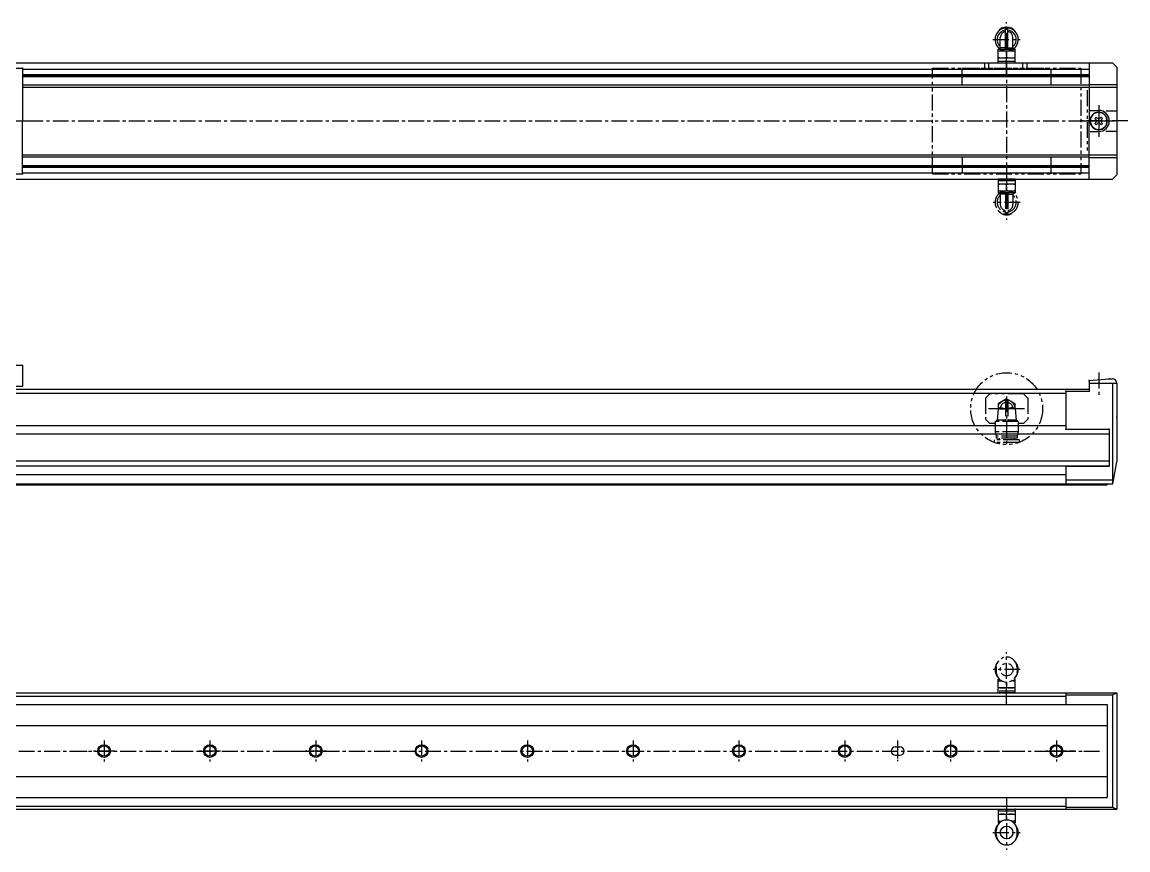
# Model space of a CAD drawing. Extents: x -737 to 214, y 95 to 519.
# Drawn here: x -308 to 214, y 127 to 519 of the extents above; entities that cross this region are included whole.
import ezdxf

# ---------------------------------------------------------------- set-up
doc = ezdxf.new("R2010")
doc.units = 0
for name, pattern in [('CENTER', [12, 7.5, -1.5, 1.5, -1.5]), ('CONTINOUS', [0]), ('PHANTOM', [15, 7.5, -1.5, 1.5, -1.5, 1.5, -1.5])]:
    doc.linetypes.add(name, pattern=pattern)
doc.layers.get('0').update_dxf_attribs({"linetype": 'CONTINUOUS'})
doc.layers.add('CENTER', color=1, linetype='CENTER')

msp = doc.modelspace()

# ---------------------------------------------------------------- linework, layer by layer
at = {"color": 7, "linetype": 'CONTINOUS'}
for p, q in [((156.48, 505.79), (156.48, 515.76)), ((157.48, 505.79), (157.48, 515.76)), ((153.98, 506.36), (153.98, 511.19)), ((159.98, 506.36), (159.98, 511.19)), ((152.98, 505.79), (153.98, 506.36)), ((152.98, 499.29), (152.98, 505.79)), ((152.98, 505.79), (160.98, 505.79)), ((152.98, 504.99), (160.98, 504.99)), ((156.48, 506.36), (153.98, 506.36)), ((156.98, 504.63), (156.98, 501.94)), ((157.48, 506.36), (159.98, 506.36)), ((160.98, 505.79), (159.98, 506.36)), ((160.98, 499.29), (160.98, 505.79)), ((-531.02, 499.29), (195.98, 499.29)), ((-321.52, 496.79), (-308.02, 496.79)), ((-308.02, 496.79), (-308.02, 471.79)), ((146.48, 499.29), (146.48, 496.29)), ((148.48, 499.29), (148.48, 496.29)), ((152.98, 501.59), (160.98, 501.59)), ((152.98, 500.09), (160.98, 500.09)), ((152.98, 499.29), (160.98, 499.29)), ((164.48, 499.29), (164.48, 496.29)), ((166.48, 499.29), (166.48, 496.29)), ((195.98, 499.29), (206.98, 499.29)), ((195.98, 499.29), (195.98, 471.79)), ((208.98, 497.29), (206.98, 499.29)), ((208.98, 497.29), (208.98, 446.29)), ((-308.02, 496.29), (195.98, 496.29)), ((-308.02, 493.69), (195.98, 493.69)), ((-308.02, 493.29), (195.98, 493.29)), ((-308.02, 492.88), (195.98, 492.88)), ((-308.02, 488.79), (195.98, 488.79)), ((-308.02, 487.79), (195.98, 487.79)), ((195.98, 488.99), (208.98, 488.99)), ((195.98, 487.79), (208.98, 487.79)), ((196.49, 476.79), (200.48, 476.79)), ((203.8, 476.59), (208.98, 476.59)), ((-308.02, 446.79), (-308.02, 471.79)), ((195.98, 444.29), (195.98, 471.79)), ((199.32, 473.6), (198.67, 472.95)), ((198.67, 472.95), (199.17, 472.45)), ((199.17, 471.12), (198.67, 470.63)), ((198.67, 470.63), (199.32, 469.98)), ((199.82, 473.1), (199.32, 473.6)), ((199.32, 469.98), (199.82, 470.47)), ((201.64, 473.6), (201.15, 473.1)), ((201.15, 470.47), (201.64, 469.98)), ((202.29, 472.95), (201.64, 473.6)), ((201.64, 469.98), (202.29, 470.63)), ((201.8, 472.45), (202.29, 472.95)), ((202.29, 470.63), (201.8, 471.12)), ((196.49, 466.79), (200.48, 466.79)), ((203.8, 466.98), (208.98, 466.98)), ((-308.02, 455.79), (195.98, 455.79)), ((-308.02, 454.79), (195.98, 454.79)), ((195.98, 455.79), (208.98, 455.79)), ((-308.02, 450.69), (195.98, 450.69)), ((-308.02, 450.29), (195.98, 450.29)), ((-308.02, 449.88), (195.98, 449.88)), ((195.98, 454.59), (208.98, 454.59)), ((-531.02, 444.29), (195.98, 444.29)), ((-321.52, 446.79), (-308.02, 446.79)), ((-308.02, 447.29), (195.98, 447.29)), ((195.98, 444.29), (206.98, 444.29)), ((208.98, 446.29), (206.98, 444.29)), ((-322.02, 356.29), (-308.02, 356.29)), ((-308.02, 356.29), (-308.02, 346.29)), ((-534.9, 345.09), (195.98, 345.09)), ((-308.02, 346.29), (-378.02, 346.29)), ((195.98, 349.06), (205.48, 349.89)), ((195.98, 349.01), (195.98, 344.09)), ((195.98, 347.79), (208.98, 347.79)), ((205.48, 349.89), (206.98, 349.89)), ((206.98, 347.79), (206.98, 300.29)), ((208.98, 347.89), (208.98, 310.63)), ((-534.9, 343.09), (184.98, 343.09)), ((184.98, 344.09), (195.98, 344.09)), ((184.98, 344.09), (184.98, 326.09)), ((-534.9, 327.79), (184.98, 327.79)), ((184.98, 326.09), (205.48, 326.09)), ((205.48, 326.09), (205.48, 311.29)), ((-554.82, 323.96), (205.48, 323.96)), ((-554.82, 311.12), (205.48, 311.12)), ((-554.82, 308.79), (205.48, 308.79)), ((184.98, 308.59), (205.48, 308.59)), ((184.98, 308.59), (184.98, 300.29)), ((205.48, 311.29), (205.48, 308.59)), ((207.16, 300.29), (208.98, 310.63)), ((-534.9, 304.62), (184.98, 304.62)), ((-534.9, 300.29), (184.98, 300.29)), ((-443.52, 299.79), (-257.93, 299.79)), ((-282.05, 299.79), (204.48, 299.79)), ((184.98, 302.18), (206.98, 302.18)), ((184.98, 300.29), (207.16, 300.29)), ((204.48, 300.29), (204.48, 299.79)), ((204.48, 300.29), (206.16, 300.29)), ((-561.02, 201.46), (208.98, 201.46)), ((-536.02, 199.96), (184.98, 199.96)), ((184.98, 201.46), (184.98, 195.96)), ((184.98, 200.46), (206.98, 200.46)), ((206.98, 200.46), (208.98, 201.46)), ((206.98, 200.46), (206.98, 147.46)), ((208.98, 201.46), (208.98, 146.46)), ((-551.02, 195.96), (204.48, 195.96)), ((204.48, 195.96), (204.48, 151.96)), ((-551.02, 185.96), (204.48, 185.96)), ((-551.02, 161.96), (204.48, 161.96)), ((-551.02, 151.96), (204.48, 151.96)), ((184.98, 151.96), (184.98, 146.46)), ((-561.02, 146.46), (208.98, 146.46)), ((-536.02, 147.96), (184.98, 147.96)), ((152.98, 146.46), (152.98, 139.96)), ((152.98, 146.46), (160.98, 146.46)), ((160.98, 146.46), (160.98, 139.96)), ((184.98, 147.46), (206.98, 147.46)), ((206.98, 147.46), (208.98, 146.46)), ((152.98, 145.66), (160.98, 145.66)), ((152.98, 144.16), (160.98, 144.16)), ((156.98, 141.36), (156.98, 143.8)), ((152.08, 134.46), (152.08, 136.46)), ((152.98, 140.76), (154.63, 140.76)), ((152.98, 139.96), (153.35, 139.75)), ((152.98, 139.96), (153.55, 139.96)), ((160.98, 140.76), (159.33, 140.76)), ((160.98, 139.96), (160.41, 139.96)), ((160.98, 139.96), (160.61, 139.75)), ((161.88, 134.46), (161.88, 136.46))]:
    msp.add_line(p, q, dxfattribs=at)
at = {"color": 3, "linetype": 'PHANTOM'}
for p, q in [((121.98, 496.79), (191.98, 496.79)), ((121.98, 446.79), (121.98, 496.79)), ((135.98, 488.81), (135.98, 496.79)), ((135.98, 496.79), (177.98, 496.79)), ((177.98, 488.79), (177.98, 496.79)), ((191.98, 496.79), (191.98, 446.79)), ((135.98, 488.79), (177.98, 488.79)), ((194.98, 486.28), (194.98, 457.38)), ((135.98, 454.79), (177.98, 454.79)), ((135.98, 454.77), (135.98, 446.79)), ((177.98, 446.79), (177.98, 454.79)), ((121.98, 446.79), (191.98, 446.79)), ((152.98, 444.29), (152.98, 437.79)), ((160.98, 444.29), (152.98, 444.29)), ((160.98, 444.29), (160.98, 437.79)), ((160.98, 443.49), (152.98, 443.49)), ((160.98, 441.99), (152.98, 441.99)), ((156.98, 438.94), (156.98, 441.63)), ((160.98, 438.59), (152.98, 438.59)), ((160.98, 437.79), (152.98, 437.79)), ((152.98, 437.79), (153.98, 437.21)), ((153.98, 437.21), (153.98, 432.38)), ((156.48, 437.21), (153.98, 437.21)), ((156.48, 437.79), (156.48, 427.81)), ((157.48, 437.79), (157.48, 427.81)), ((157.48, 437.21), (159.98, 437.21)), ((160.98, 437.79), (159.98, 437.21)), ((159.98, 437.21), (159.98, 432.38)), ((148.98, 342.79), (146.98, 340.79)), ((146.98, 340.79), (146.98, 330.79)), ((164.98, 342.79), (148.98, 342.79)), ((156.98, 340.41), (152.98, 338.1)), ((156.48, 339.76), (156.48, 329.79)), ((160.98, 338.1), (156.98, 340.41)), ((157.48, 339.76), (157.48, 329.79)), ((166.98, 340.79), (164.98, 342.79)), ((166.98, 340.79), (166.98, 330.79)), ((152.98, 335.79), (152.48, 330.36)), ((152.98, 338.1), (152.98, 335.79)), ((154.04, 336.4), (152.98, 335.79)), ((152.98, 335.79), (156.48, 335.79)), ((154.04, 336.4), (156.48, 335.89)), ((159.92, 336.4), (157.48, 335.89)), ((159.92, 336.4), (160.98, 335.79)), ((160.98, 335.79), (160.98, 338.1)), ((160.98, 335.79), (161.48, 330.36)), ((148.98, 328.79), (146.98, 330.79)), ((151.48, 329.79), (152.48, 330.36)), ((151.48, 329.79), (151.48, 324.79)), ((162.48, 329.79), (151.48, 329.79)), ((156.48, 330.36), (152.48, 330.36)), ((161.48, 330.36), (157.48, 330.36)), ((162.48, 329.79), (161.48, 330.36)), ((162.48, 329.79), (162.48, 324.79)), ((164.98, 328.79), (166.98, 330.79)), ((151.48, 328.79), (148.98, 328.79)), ((151.48, 324.79), (151.98, 322.79)), ((162.48, 324.79), (151.48, 324.79)), ((162.48, 324.79), (161.98, 322.79)), ((164.98, 328.79), (162.48, 328.79)), ((151.08, 320.99), (151.08, 319.79)), ((162.88, 320.99), (151.08, 320.99)), ((162.88, 319.79), (151.08, 319.79)), ((161.98, 322.79), (151.98, 322.79)), ((151.98, 322.79), (151.98, 321.79)), ((161.98, 321.79), (151.98, 321.79)), ((153.48, 321.79), (153.48, 320.99)), ((160.48, 321.79), (160.48, 320.99)), ((161.98, 322.79), (161.98, 321.79)), ((162.88, 320.99), (162.88, 319.79)), ((152.08, 213.46), (152.08, 211.46)), ((161.88, 213.46), (161.88, 211.46)), ((152.98, 207.96), (153.35, 208.17)), ((152.98, 207.96), (153.55, 207.96)), ((152.98, 201.46), (152.98, 207.96)), ((152.98, 207.16), (154.63, 207.16)), ((156.98, 206.56), (156.98, 204.12)), ((160.98, 207.16), (159.33, 207.16)), ((160.98, 207.96), (160.41, 207.96)), ((160.98, 207.96), (160.61, 208.17)), ((160.98, 201.46), (160.98, 207.96)), ((160.98, 203.76), (152.98, 203.76)), ((160.98, 202.26), (152.98, 202.26)), ((160.98, 201.46), (152.98, 201.46))]:
    msp.add_line(p, q, dxfattribs=at)
at = {"color": 7, "linetype": 'CENTER'}
for p, q in [((105.48, 178.87), (105.48, 169.15)), ((105.48, 177.45), (105.48, 170.46))]:
    msp.add_line(p, q, dxfattribs=at)
at = {"color": 7, "linetype": 'CONTINUOUS'}
for p, q in [((104.48, 175.96), (106.48, 175.96)), ((104.48, 171.96), (106.48, 171.96))]:
    msp.add_line(p, q, dxfattribs=at)
at = {"color": 3, "linetype": 'PHANTOM'}
for centre, radius in [((156.98, 335.79), 17), ((156.98, 212.46), 3)]:
    msp.add_circle(centre, radius, dxfattribs=at)
at = {"color": 7, "linetype": 'CONTINOUS'}
for centre, radius in [((-269.52, 173.96), 3), ((-269.52, 173.96), 2.5), ((-219.52, 173.96), 3), ((-219.52, 173.96), 2.5), ((-169.52, 173.96), 3), ((-169.52, 173.96), 2.5), ((-119.52, 173.96), 3), ((-119.52, 173.96), 2.5), ((-69.52, 173.96), 3), ((-69.52, 173.96), 2.5), ((-19.52, 173.96), 3), ((-19.52, 173.96), 2.5), ((30.48, 173.96), 3), ((30.48, 173.96), 2.5), ((80.48, 173.96), 3), ((80.48, 173.96), 2.5), ((130.48, 173.96), 3), ((130.48, 173.96), 2.5), ((180.48, 173.96), 3), ((180.48, 173.96), 2.5), ((156.98, 135.46), 3)]:
    msp.add_circle(centre, radius, dxfattribs=at)
for centre, radius, start, end in [((156.98, 510.29), 5.5, 309.8225, 230.1775), ((156.98, 510.29), 4.5, 96.3794, 228.1897), ((156.98, 511.29), 4.9, 32.3231, 147.6768), ((156.98, 511.19), 3, 99.5941, 180), ((156.98, 510.29), 4.5, 311.8103, 83.6206), ((156.98, 511.19), 3, 0, 80.4059), ((154.98, 499.21), 5.78, 69.7438, 110.2561), ((154.98, 507.36), 5.78, 249.7439, 290.2561), ((158.98, 499.21), 5.78, 69.7439, 110.2561), ((158.98, 507.36), 5.78, 249.7439, 290.2561), ((200.48, 471.79), 4.15, 0, 359.9997), ((200.48, 471.79), 4, 0, 359.9997), ((200.48, 471.79), 5, 270, 90), ((198.5, 471.79), 0.94, 315, 45), ((200.48, 473.77), 0.94, 225.0001, 315), ((200.48, 469.81), 0.94, 45, 135.0001), ((202.46, 471.79), 0.94, 135.0001, 225.0001), ((206.98, 347.89), 2, 0, 90), ((156.98, 136.46), 4.9, 0, 180), ((154.98, 138.39), 5.78, 69.7439, 110.2561), ((154.98, 146.54), 5.78, 249.7439, 266.706), ((158.98, 138.39), 5.78, 69.7439, 110.2561), ((158.98, 146.54), 5.78, 273.2941, 290.2561), ((156.98, 135.46), 5.5, 138.8389, 221.1611), ((156.98, 135.46), 5.5, 318.839, 41.1612), ((156.98, 134.46), 4.9, 180, 0)]:
    msp.add_arc(centre, radius, start, end, dxfattribs=at)
at = {"color": 3, "linetype": 'PHANTOM'}
for centre, radius, start, end in [((154.98, 436.21), 5.78, 69.7439, 110.2561), ((154.98, 444.36), 5.78, 249.7439, 290.2561), ((158.98, 436.21), 5.78, 69.7439, 110.2561), ((158.98, 444.36), 5.78, 249.7438, 290.2561), ((156.98, 433.29), 5.5, 129.8225, 50.1775), ((156.98, 433.29), 4.5, 131.8103, 263.6206), ((156.98, 433.29), 4.5, 276.3794, 48.1897), ((156.98, 432.29), 4.9, 212.3231, 327.6768), ((156.98, 432.38), 3, 180, 260.4059), ((156.98, 432.38), 3, 279.5941, 0), ((156.98, 335.79), 4, 0.0002, 180.0001), ((156.98, 335.79), 3, 99.594, 168.1896), ((156.98, 335.79), 3, 11.8104, 80.406), ((156.98, 212.46), 5.5, 138.839, 221.1612), ((156.98, 213.46), 4.9, 0, 180), ((156.98, 212.46), 5.5, 318.8389, 41.1611), ((156.98, 211.46), 4.9, 180.0001, 0), ((154.98, 201.39), 5.78, 93.2941, 110.2561), ((154.98, 209.54), 5.78, 249.7439, 290.2561), ((158.98, 209.54), 5.78, 249.7439, 290.2561), ((158.98, 201.39), 5.78, 69.7439, 86.706)]:
    msp.add_arc(centre, radius, start, end, dxfattribs=at)
at = {"color": 7, "linetype": 'CONTINUOUS'}
for centre, start, end in [((104.48, 173.96), 90, 270), ((106.48, 173.96), 270, 90)]:
    msp.add_arc(centre, 2, start, end, dxfattribs=at)
at = {"color": 7, "linetype": 'CONTINOUS'}
for p in [(-308.02, 496.79), (156.98, 499.29), (156.98, 499.29), (156.98, 499.29), (160.98, 499.29), (-308.02, 471.79), (156.98, 471.79), (195.98, 471.79), (200.48, 471.79), (200.48, 471.79), (208.98, 471.79), (-308.02, 446.79), (152.98, 444.29), (156.98, 444.29), (156.98, 444.29), (156.98, 444.29), (156.98, 444.29), (195.98, 444.29), (195.98, 349.06), (195.98, 349.01), (205.48, 349.89), (184.98, 344.09), (195.98, 344.09), (156.98, 335.79), (156.98, 335.79), (156.98, 335.79), (156.98, 335.79), (208.98, 331.79), (146.98, 327.79), (166.98, 327.79), (184.98, 326.09), (205.48, 326.09), (156.98, 319.79), (205.48, 311.29), (152.98, 201.46), (156.98, 201.46), (156.98, 201.46), (156.98, 201.46), (156.98, 146.46), (156.98, 146.46), (156.98, 146.46), (156.98, 146.46), (160.98, 146.46)]:
    msp.add_point(p, dxfattribs=at)
at = {"layer": 'CENTER', "color": 1, "linetype": 'CENTER'}
for p, q in [((156.98, 493.93), (156.98, 518.51)), ((150.53, 510.29), (163.31, 510.29)), ((156.98, 500.21), (156.98, 444.45)), ((200.48, 479.33), (200.48, 464.25)), ((200.48, 479.33), (200.48, 464.25)), ((200.48, 477.79), (200.48, 465.79)), ((200.48, 476.79), (200.48, 466.79)), ((-605.81, 471.79), (202.75, 471.79)), ((-391.17, 471.79), (-300.85, 471.79)), ((-379.57, 471.79), (-300.85, 471.79)), ((214.27, 471.79), (191.14, 471.79)), ((192.94, 471.79), (208.02, 471.79)), ((192.94, 471.79), (208.02, 471.79)), ((194.48, 471.79), (206.48, 471.79)), ((156.98, 449.65), (156.98, 425.06)), ((163.44, 433.29), (150.65, 433.29)), ((200.48, 352.83), (200.48, 341.17)), ((156.98, 341.61), (156.98, 317.8)), ((165.48, 335.79), (148.48, 335.79)), ((162.65, 335.79), (151.89, 335.79)), ((156.98, 196.1), (156.98, 220.69)), ((163.44, 212.46), (150.65, 212.46)), ((-269.52, 178.96), (-269.52, 168.96)), ((-219.52, 178.96), (-219.52, 168.96)), ((-169.52, 178.96), (-169.52, 168.96)), ((-119.52, 178.96), (-119.52, 168.96)), ((-69.52, 178.96), (-69.52, 168.96)), ((-19.52, 178.96), (-19.52, 168.96)), ((30.48, 178.96), (30.48, 168.96)), ((80.48, 178.96), (80.48, 168.96)), ((130.48, 178.96), (130.48, 168.96)), ((180.48, 178.96), (180.48, 168.96)), ((-573.86, 173.96), (196.29, 173.96)), ((-285.08, 173.96), (-276.2, 173.96)), ((-285.08, 173.96), (-276.2, 173.96)), ((-264.52, 173.96), (-274.52, 173.96)), ((-235.08, 173.96), (-226.2, 173.96)), ((-235.08, 173.96), (-226.2, 173.96)), ((-214.52, 173.96), (-224.52, 173.96)), ((-185.08, 173.96), (-176.2, 173.96)), ((-185.08, 173.96), (-176.2, 173.96)), ((-164.52, 173.96), (-174.52, 173.96)), ((154.92, 173.96), (163.8, 173.96)), ((154.92, 173.96), (163.8, 173.96)), ((185.48, 173.96), (175.48, 173.96)), ((177.42, 173.96), (186.3, 173.96)), ((177.42, 173.96), (186.3, 173.96)), ((189.42, 173.96), (186.3, 173.96)), ((189.42, 173.96), (186.3, 173.96)), ((189.42, 173.96), (186.3, 173.96)), ((189.42, 173.96), (186.3, 173.96)), ((193.42, 173.96), (202.3, 173.96)), ((193.42, 173.96), (202.3, 173.96)), ((156.98, 151.82), (156.98, 127.24)), ((150.53, 135.46), (163.31, 135.46))]:
    msp.add_line(p, q, dxfattribs=at)

doc.saveas('drawing.dxf')
